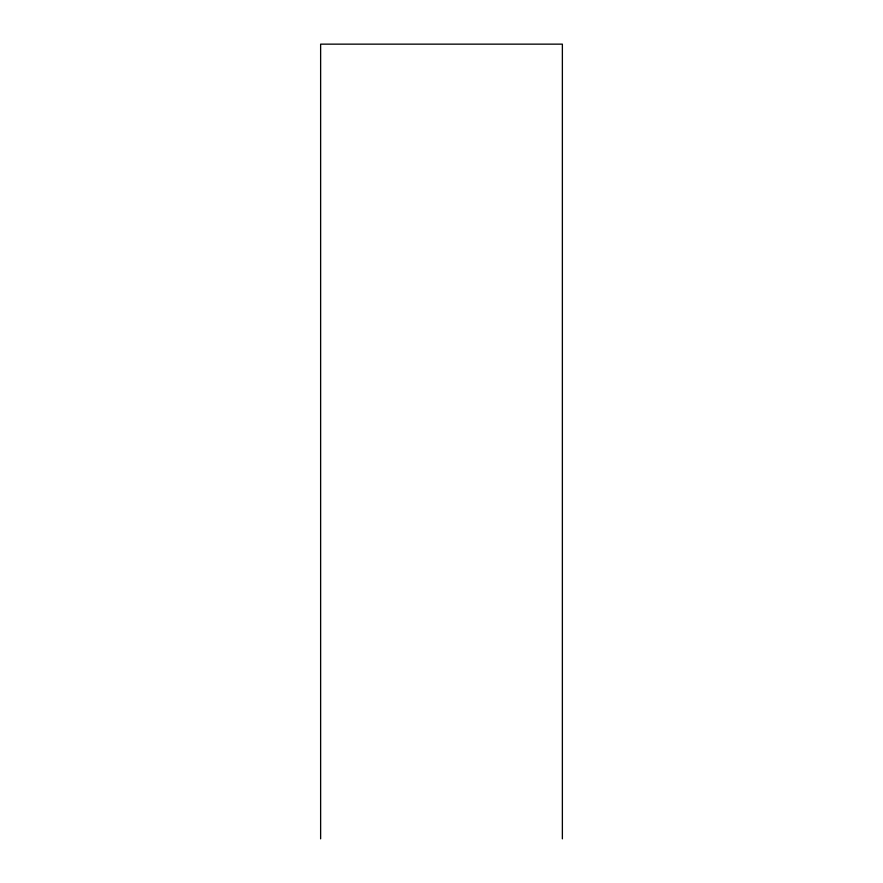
<?xml version="1.0" encoding="UTF-8"?>
<svg xmlns="http://www.w3.org/2000/svg" width="883" height="883" viewBox="0 0 883 883"><rect width="100%" height="100%" fill="white"/><g stroke="black" fill="none" stroke-linecap="round" stroke-linejoin="round"><path stroke-width="1.32" d="M562.372 838.85L562.372 44.15L320.628 44.15L320.628 838.85"/></g></svg>
